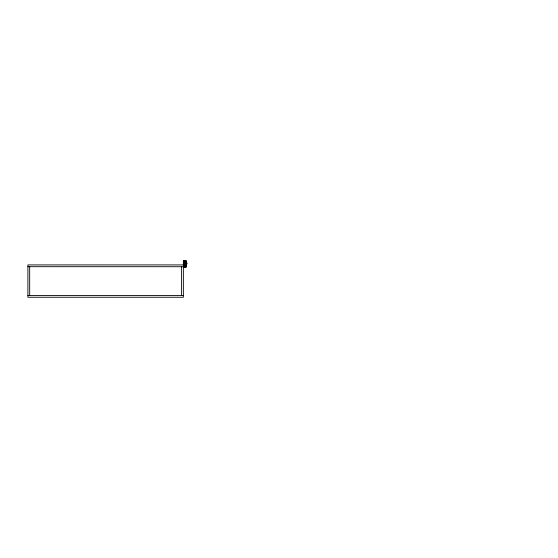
<?xml version="1.0" encoding="UTF-8"?>
<svg xmlns="http://www.w3.org/2000/svg" width="558" height="558" viewBox="0 0 558 558"><rect width="100%" height="100%" fill="white"/><g stroke="black" fill="none" stroke-linecap="round" stroke-linejoin="round"><path stroke-width="0.84" d="M184.956 266.361L185.514 265.643L186.037 266.375L184.956 266.361A0.746 0.746 0 0 1 183.931 265.685A0.746 0.746 0 0 1 184.824 264.911A0.746 0.746 0 0 1 185.34 265.978M186.072 264.569L183.491 264.89C184.252 269.437 183.896 263.885 183.554 267.087L186.072 267.087L186.072 260.746L183.554 260.746L183.554 265.524M184.768 264.897L184.021 265.643L183.491 264.911L184.768 264.897L184.768 261.353M183.366 261.193L186.072 261.193M183.554 261.353L186.253 261.311M183.366 261.681L185.228 261.702L183.554 261.772M184.768 261.932L184.579 264.89M186.072 261.96L186.442 261.988M183.742 262.232L184.3 262.204M186.072 262.232L186.442 262.302M183.924 262.393L186.442 262.358M186.072 262.518L184.391 262.176M186.253 263.543L186.909 263.543M183.645 263.655L185.2 263.655M183.554 264.311L183.742 262.044L184.3 262.393M184.579 264.645L183.463 264.645L183.463 266.717M183.47 264.757L184.579 264.757M183.366 264.911L27.9 264.911L27.9 297.254L183.366 297.254L183.366 261.025L186.253 261.025L186.253 266.898L183.366 266.898M186.072 264.945L186.442 265.001M186.253 265.224L186.442 261.869M186.072 266.452L183.547 266.529L184.768 266.445M27.9 266.682L186.253 266.717M27.9 295.482L183.366 295.482M185.681 262.337L185.695 261.353M186.909 263.174L186.909 263.913M186.63 263.278L186.63 263.815M185.884 262.518L185.884 266.717M185.416 261.353L185.416 262.337M185.368 261.353L185.368 262.337M184.949 264.708L184.956 261.353L184.907 262.337M184.203 263.034L184.203 264.143M183.924 262.204L183.924 263.683M181.594 266.682L181.594 295.482M29.672 266.682L29.672 295.482M184.126 265.51C185.068 267.952 185.96 263.641 184.126 265.51"/></g></svg>
